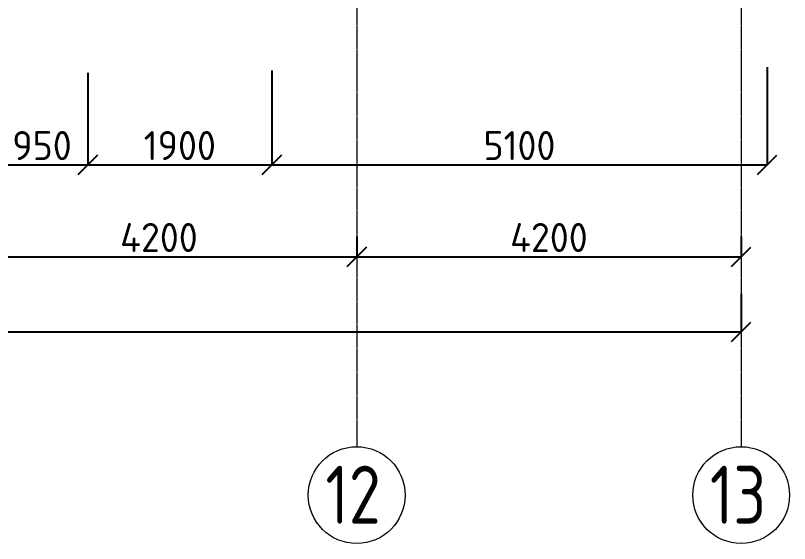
# Model space of a CAD drawing. Header units: inches. Extents: x -2431 to 214825, y 3 to 92804.
# Drawn here: x 91254 to 99257, y 39299 to 44754 of the extents above; entities that cross this region are included whole.
import ezdxf

# ---------------------------------------------------------------- set-up
doc = ezdxf.new("R2010")
doc.units = ezdxf.units.IN
doc.header["$MEASUREMENT"] = 0
doc.linetypes.add('Линия сетки', pattern=[22.225, 12.7, -3.175, 3.175, -3.175])
doc.layers.add('S-GRID-IDEN', color=250, linetype='Continuous', lineweight=9)
doc.layers.add('Балясины', color=7, linetype='Continuous', lineweight=9)
doc.layers.add('Фундамент', color=30, linetype='Continuous')
doc.styles.add('GOST-2.304_Type-B', font='GOST_Common.ttf')
doc.styles.get("Standard").update_dxf_attribs({"font": 'arial.ttf'})
doc.dimstyles.new('ГОСТ', dxfattribs={"dimtxt": 300, "dimasz": 200, "dimexe": 0.18, "dimexo": 0.0625, "dimgap": 50, "dimtad": 1, "dimtoh": 1, "dimdec": 0, "dimzin": 0, "dimdsep": 46, "dimtxsty": 'GOST-2.304_Type-B', "dimblk": 'OBLIQUE', "dimcen": 0.09, "dimadec": 0, "dimazin": 0, "dimtfac": 1, "dimtdec": 0, "dimtofl": 0, "dimtmove": 0, "dimatfit": 3, "dimldrblk": 'NONE', "dimfxl": 1, "dimtolj": 1, "dimtzin": 0, "dimarcsym": 0})

# ---------------------------------------------------------------- blocks, each defined once
blk = doc.blocks.new('Ось сетки - Заголовок сетки - Окружность 5 мм-117399-Уровень 3')
at = {"layer": 'S-GRID-IDEN'}
blk.add_circle((0, 0), 5, dxfattribs=at)
blk = doc.blocks.new('_Oblique')
at = {"color": 0, "linetype": 'ByBlock', "lineweight": -2}
blk.add_line((-0.5, -0.5), (0.5, 0.5), dxfattribs=at)
blk = doc.blocks.new('*D96')
at = {"color": 0, "lineweight": -2, "transparency": 16777216}
for p, q in [((90693.3, 42472.4), (90693.3, 42260.1)), ((94781.9, 42472.4), (94781.9, 42260.1)), ((90693.3, 42260.3), (94781.9, 42260.3))]:
    blk.add_line(p, q, dxfattribs=at)
at = {"layer": 'Defpoints', "color": 0, "transparency": 16777216}
for p in [(90693.3, 42472.4), (94781.9, 42472.4), (94781.9, 42260.3)]:
    blk.add_point(p, dxfattribs=at)
at = {"color": 0, "lineweight": -2, "transparency": 16777216, "xscale": 200, "yscale": 200, "zscale": 200, "rotation": 180}
blk.add_blockref('_Oblique', (90693.3, 42260.3), dxfattribs=at)
at = {"color": 0, "lineweight": -2, "transparency": 16777216, "xscale": 200, "yscale": 200, "zscale": 200}
blk.add_blockref('_Oblique', (94781.9, 42260.3), dxfattribs=at)
at = {"color": 0, "transparency": 16777216, "insert": (92737.6, 42460.3), "char_height": 300, "width": 922.942, "attachment_point": 5, "style": 'GOST-2.304_Type-B'}
blk.add_mtext('\\A1;4200', dxfattribs=at)
blk = doc.blocks.new('_None')
blk = doc.blocks.new('*D97')
at = {"color": 0, "lineweight": -2, "transparency": 16777216}
for p, q in [((94781.9, 42472.4), (94781.9, 42260.1)), ((98756.9, 42472.4), (98756.9, 42260.1)), ((94781.9, 42260.3), (98756.9, 42260.3))]:
    blk.add_line(p, q, dxfattribs=at)
at = {"layer": 'Defpoints', "color": 0, "transparency": 16777216}
for p in [(94781.9, 42472.4), (98756.9, 42472.4), (98756.9, 42260.3)]:
    blk.add_point(p, dxfattribs=at)
at = {"color": 0, "lineweight": -2, "transparency": 16777216, "xscale": 200, "yscale": 200, "zscale": 200, "rotation": 180}
blk.add_blockref('_Oblique', (94781.9, 42260.3), dxfattribs=at)
at = {"color": 0, "lineweight": -2, "transparency": 16777216, "xscale": 200, "yscale": 200, "zscale": 200}
blk.add_blockref('_Oblique', (98756.9, 42260.3), dxfattribs=at)
at = {"color": 0, "transparency": 16777216, "insert": (96769.4, 42460.3), "char_height": 300, "width": 922.942, "attachment_point": 5, "style": 'GOST-2.304_Type-B'}
blk.add_mtext('\\A1;4200', dxfattribs=at)
blk = doc.blocks.new('*D106')
at = {"color": 0, "lineweight": -2, "transparency": 16777216}
for p, q in [((98756.9, 41877.8), (98756.9, 41486.3)), ((64417.9, 41698.5), (64417.9, 41486.3)), ((64417.9, 41486.5), (98756.9, 41486.5))]:
    blk.add_line(p, q, dxfattribs=at)
at = {"layer": 'Defpoints', "color": 0, "transparency": 16777216}
for p in [(98756.9, 41877.9), (64417.9, 41698.6), (98756.9, 41486.5)]:
    blk.add_point(p, dxfattribs=at)
at = {"color": 0, "lineweight": -2, "transparency": 16777216, "xscale": 200, "yscale": 200, "zscale": 200, "rotation": 180}
blk.add_blockref('_Oblique', (64417.9, 41486.5), dxfattribs=at)
at = {"color": 0, "lineweight": -2, "transparency": 16777216, "xscale": 200, "yscale": 200, "zscale": 200}
blk.add_blockref('_Oblique', (98756.9, 41486.5), dxfattribs=at)
at = {"color": 0, "transparency": 16777216, "insert": (81587.4, 41686.5), "char_height": 300, "width": 1153.678, "attachment_point": 5, "style": 'GOST-2.304_Type-B'}
blk.add_mtext('\\A1;37200', dxfattribs=at)
blk = doc.blocks.new('*D138')
at = {"color": 0, "lineweight": -2, "transparency": 16777216}
for p, q in [((91053.3, 44145.5), (91053.3, 43210)), ((92003.4, 44160.4), (92003.4, 43210)), ((91053.3, 43210.2), (92003.4, 43210.2))]:
    blk.add_line(p, q, dxfattribs=at)
at = {"layer": 'Defpoints', "color": 0, "transparency": 16777216}
for p in [(91053.3, 44145.6), (92003.4, 44160.5), (92003.4, 43210.2)]:
    blk.add_point(p, dxfattribs=at)
at = {"color": 0, "lineweight": -2, "transparency": 16777216, "xscale": 200, "yscale": 200, "zscale": 200, "rotation": 180}
blk.add_blockref('_Oblique', (91053.3, 43210.2), dxfattribs=at)
at = {"color": 0, "lineweight": -2, "transparency": 16777216, "xscale": 200, "yscale": 200, "zscale": 200}
blk.add_blockref('_Oblique', (92003.4, 43210.2), dxfattribs=at)
at = {"color": 0, "transparency": 16777216, "insert": (91528.4, 43410.2), "char_height": 300, "width": 692.207, "attachment_point": 5, "style": 'GOST-2.304_Type-B'}
blk.add_mtext('\\A1;950', dxfattribs=at)
blk = doc.blocks.new('*D139')
at = {"color": 0, "lineweight": -2, "transparency": 16777216}
for p, q in [((93903.4, 44186.1), (93903.4, 43210)), ((92003.4, 44160.4), (92003.4, 43210)), ((92003.4, 43210.2), (93903.4, 43210.2))]:
    blk.add_line(p, q, dxfattribs=at)
at = {"layer": 'Defpoints', "color": 0, "transparency": 16777216}
for p in [(93903.4, 44186.2), (92003.4, 44160.5), (93903.4, 43210.2)]:
    blk.add_point(p, dxfattribs=at)
at = {"color": 0, "lineweight": -2, "transparency": 16777216, "xscale": 200, "yscale": 200, "zscale": 200, "rotation": 180}
blk.add_blockref('_Oblique', (92003.4, 43210.2), dxfattribs=at)
at = {"color": 0, "lineweight": -2, "transparency": 16777216, "xscale": 200, "yscale": 200, "zscale": 200}
blk.add_blockref('_Oblique', (93903.4, 43210.2), dxfattribs=at)
at = {"color": 0, "transparency": 16777216, "insert": (92953.4, 43410.2), "char_height": 300, "width": 922.942, "attachment_point": 5, "style": 'GOST-2.304_Type-B'}
blk.add_mtext('\\A1;1900', dxfattribs=at)
blk = doc.blocks.new('*D140')
at = {"color": 0, "lineweight": -2, "transparency": 16777216}
for p, q in [((93903.4, 44186.1), (93903.4, 43210)), ((99026.4, 44219.9), (99026.4, 43210)), ((93903.4, 43210.2), (99026.4, 43210.2))]:
    blk.add_line(p, q, dxfattribs=at)
at = {"layer": 'Defpoints', "color": 0, "transparency": 16777216}
for p in [(93903.4, 44186.2), (99026.4, 44220), (99026.4, 43210.2)]:
    blk.add_point(p, dxfattribs=at)
at = {"color": 0, "lineweight": -2, "transparency": 16777216, "xscale": 200, "yscale": 200, "zscale": 200, "rotation": 180}
blk.add_blockref('_Oblique', (93903.4, 43210.2), dxfattribs=at)
at = {"color": 0, "lineweight": -2, "transparency": 16777216, "xscale": 200, "yscale": 200, "zscale": 200}
blk.add_blockref('_Oblique', (99026.4, 43210.2), dxfattribs=at)
at = {"color": 0, "transparency": 16777216, "insert": (96464.9, 43410.2), "char_height": 300, "width": 922.942, "attachment_point": 5, "style": 'GOST-2.304_Type-B'}
blk.add_mtext('\\A1;5100', dxfattribs=at)

msp = doc.modelspace()

# ---------------------------------------------------------------- linework, layer by layer
at = {"layer": 'Балясины', "color": 254, "linetype": 'Линия сетки'}
for p, q in [((94781.91171, 67223.21253), (94781.91171, 40298.8621)), ((98756.91171, 67223.21253), (98756.91171, 40298.8621))]:
    msp.add_line(p, q, dxfattribs=at)

# ---------------------------------------------------------------- block references
at = {"layer": 'Балясины', "xscale": 99.99999999999993, "yscale": 99.99999999999993, "zscale": 99.99999999999993, "rotation": 180}
for p in [(94781.91171, 39798.8621), (98756.91171, 39798.8621)]:
    msp.add_blockref('Ось сетки - Заголовок сетки - Окружность 5 мм-117399-Уровень 3', p, dxfattribs=at)

# ---------------------------------------------------------------- texts
at = {"layer": 'Фундамент', "char_height": 600, "attachment_point": 1}
for s, insert in [('{\\fГОСТ тип А|b0|i0|c204|p34;12}', (94458.48374, 40102.2754)), ('{\\fГОСТ тип А|b0|i0|c204|p34;13}', (98433.48374, 40102.2754))]:
    msp.add_mtext_dynamic_manual_height_columns(s, width=645.3462657, gutter_width=1, heights=[0], dxfattribs=dict(at, insert=insert))

# ---------------------------------------------------------------- dimensions: what is measured, and where the dimension line sits
for base, p1, p2, picture, middle in [((93903.44322, 43210.15647), (92003.44322, 44160.45249), (93903.44322, 44186.17063), '*D139', (92953.44322, 43410.15647)), ((92003.44322, 43210.15647), (91053.29496, 44145.58056), (92003.44322, 44160.45249), '*D138', (91528.36909, 43410.15647))]:
    dim = msp.add_linear_dim(base=base, p1=p1, p2=p2, dimstyle='ГОСТ')
    dim.commit()
    dim.dimension.update_dxf_attribs({"geometry": picture, "text_midpoint": middle})
for base, p1, p2, text, picture, middle in [((99026.39613, 43210.15647), (93903.44322, 44186.17063), (99026.39613, 44219.98849), '5100', '*D140', (96464.91968, 43410.15647)), ((94781.91171, 42260.28843), (90693.29496, 42472.42047), (94781.91171, 42472.42047), '4200', '*D96', (92737.60334, 42460.28843)), ((98756.91171, 42260.28843), (94781.91171, 42472.42047), (98756.91171, 42472.42047), '4200', '*D97', (96769.41171, 42460.28843)), ((98756.91171, 41486.47284), (64417.93928, 41698.60488), (98756.91171, 41877.87862), '37200', '*D106', (81587.4255, 41686.47284))]:
    dim = msp.add_linear_dim(base=base, p1=p1, p2=p2, text=text, dimstyle='ГОСТ')
    dim.commit()
    dim.dimension.update_dxf_attribs({"geometry": picture, "text_midpoint": middle})

doc.saveas('drawing.dxf')
